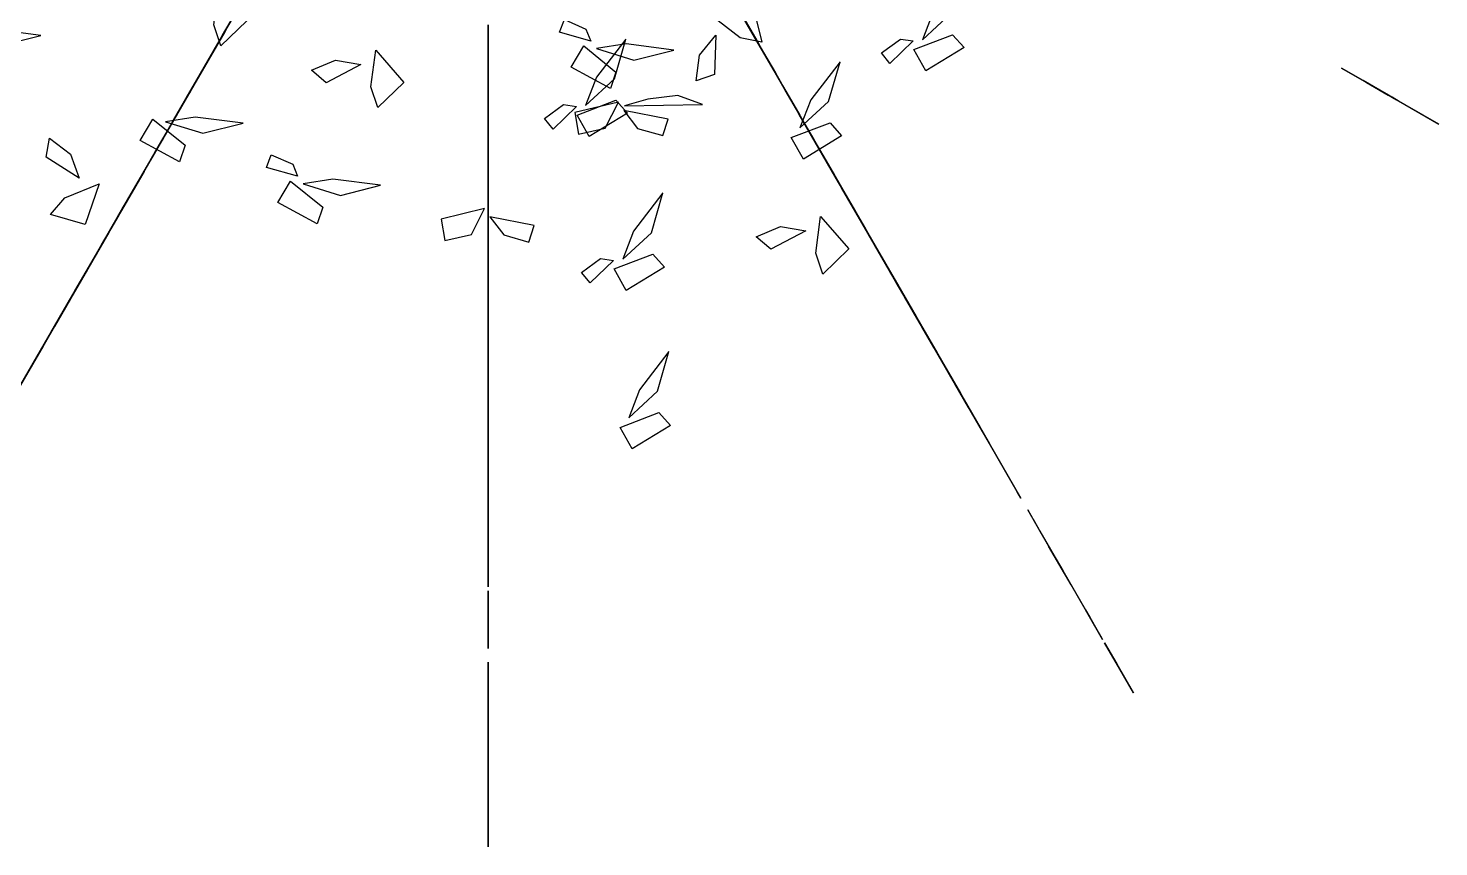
# Model space of a CAD drawing. Extents: x 188.32 to 193.74, y 72.17 to 77.49.
# Drawn here: x 190.171 to 193.312, y 72.174 to 73.997 of the extents above; entities that cross this region are included whole.
import ezdxf

# ---------------------------------------------------------------- set-up
doc = ezdxf.new("R2010")
doc.units = 0
doc.header["$MEASUREMENT"] = 0
doc.layers.add('3D_TREE_04_LEAVES', color=3, linetype='CONTINUOUS')

msp = doc.modelspace()

# ---------------------------------------------------------------- linework, layer by layer
at = {"layer": '3D_TREE_04_LEAVES'}
for points in [[(190.6804, 74.1132, 6.3986), (190.6203, 74.0091, 6.3597), (190.6042, 73.9813, 6.2395), (190.655, 74.0692, 6.2937)], [(191.7934, 73.9692, 6.1003), (191.7856, 73.9827, 6.2332), (191.7744, 74.0021, 6.2488), (191.7087, 74.1158, 6.2729)], [(191.7988, 73.9598, 2.4106), (191.791, 73.9733, 2.5436), (191.7798, 73.9928, 2.5591), (191.7141, 74.1064, 2.5833)], [(192.1624, 73.971, 3.5077), (192.2263, 74.0302, 3.4599), (192.2518, 74.1188, 3.5693), (192.1865, 74.0337, 3.5693)], [(190.5953, 74.0857, 4.8269), (190.6579, 74.0137, 4.6218), (190.6, 73.9575, 4.4168), (190.5845, 74.0042, 4.5603)], [(191.8019, 73.9544, 5.3575), (191.7825, 73.9881, 5.4777), (191.7224, 74.0922, 5.5099), (191.7495, 74.0452, 5.4083)], [(191.7969, 73.9632, 5.3473), (191.7342, 74.0716, 5.2491), (191.7512, 74.0423, 5.3372), (191.763, 74.0218, 5.3423)], [(191.7977, 73.9618, 5.8502), (191.7376, 74.0659, 5.7858), (191.7748, 74.0013, 5.774), (191.7884, 73.9779, 5.7926)], [(191.6915, 74.0258, 4.8269), (191.7852, 74.044, 4.6218), (191.8049, 73.9658, 4.4168), (191.7567, 73.9757, 4.5603)], [(191.1953, 73.852, 5.5204), (191.1953, 73.9723, 5.4815), (191.1953, 74.0044, 5.3613), (191.1953, 73.9028, 5.4155)], [(191.4241, 73.9681, 4.7996), (191.3545, 73.9879, 4.8337), (191.3654, 74.0162, 4.9294), (191.4132, 73.995, 4.8816)], [(191.8874, 73.8063, 5.2999), (191.8189, 73.925, 5.3253), (191.7689, 74.0115, 5.239), (191.8002, 73.9573, 5.1831)], [(190.0263, 73.9841, 4.2596), (190.1094, 73.9583, 4.2117), (190.199, 73.9805, 4.3211), (190.0926, 73.9945, 4.3211)], [(190.6087, 73.9891, 2.6136), (190.5401, 73.8703, 2.639), (190.4902, 73.7839, 2.5527), (190.5215, 73.8381, 2.4968)], [(190.5527, 73.8921, 5.8252), (190.54, 73.8701, 5.6881), (190.5832, 73.9449, 5.5882), (190.6111, 73.9933, 5.6508)], [(190.6104, 73.992, 2.6272), (190.5782, 73.9363, 2.7474), (190.5723, 73.9261, 2.6729), (190.5816, 73.9422, 2.6458)], [(191.4125, 73.825, 5.1481), (191.4765, 73.8841, 5.1003), (191.502, 73.9728, 5.2097), (191.4367, 73.8876, 5.2097)], [(191.7025, 73.9812, 4.7107), (191.6991, 73.8937, 4.5467), (191.6589, 73.8794, 4.6218), (191.666, 73.9371, 4.7175)], [(191.7807, 73.9911, 5.6656), (191.8298, 73.906, 5.5404), (191.7858, 73.9823, 5.5742), (191.7833, 73.9867, 5.5979)], [(191.8044, 73.95, 5.8468), (191.7917, 73.972, 5.7097), (191.8349, 73.8972, 5.6098), (191.8628, 73.8489, 5.6724)], [(192.1419, 73.9687, 3.5556), (192.09, 73.9183, 3.5898), (192.071, 73.942, 3.6855), (192.1132, 73.9727, 3.6376)], [(192.2554, 73.9538, 3.2343), (192.1703, 73.9018, 3.3505), (192.1433, 73.9496, 3.5146), (192.2296, 73.9825, 3.3574)], [(190.5794, 73.9383, 5.0646), (190.5716, 73.9249, 5.1975), (190.5604, 73.9054, 5.2131), (190.4948, 73.7918, 5.2372)], [(190.9452, 73.9482, 4.533), (191.0079, 73.8762, 4.3279), (190.9499, 73.82, 4.1229), (190.9344, 73.8667, 4.2664)], [(191.4679, 73.8624, 4.4783), (191.3803, 73.9101, 4.5945), (191.4082, 73.9574, 4.7585), (191.4799, 73.8991, 4.6013)], [(191.4363, 73.9516, 4.7517), (191.5195, 73.9257, 4.7039), (191.609, 73.948, 4.8132), (191.5026, 73.962, 4.8132)], [(191.8044, 73.95, 5.8586), (191.8307, 73.9046, 5.9128), (191.8027, 73.953, 5.9873), (191.7968, 73.9632, 5.9263)], [(190.529, 73.851, 5.6441), (190.5781, 73.9361, 5.5188), (190.5341, 73.8598, 5.5527), (190.5315, 73.8554, 5.5764)], [(190.5527, 73.8921, 5.837), (190.5789, 73.9375, 5.8912), (190.551, 73.8891, 5.9657), (190.5451, 73.8789, 5.9047)], [(190.9121, 73.9164, 4.4168), (190.8346, 73.8756, 4.2528), (190.8022, 73.9032, 4.3279), (190.8557, 73.926, 4.4236)], [(191.1953, 73.808, 5.6948), (191.1953, 73.9282, 5.6304), (191.1953, 73.8537, 5.6186), (191.1953, 73.8266, 5.6372)], [(191.8894, 73.7747, 3.8222), (191.9534, 73.8338, 3.7743), (191.9789, 73.9224, 3.8837), (191.9136, 73.8373, 3.8837)], [(193.1963, 73.8498, 3.2261), (193.2183, 73.8371, 3.089), (193.1435, 73.8803, 2.9891), (193.0952, 73.9082, 3.0518)], [(190.5459, 73.8804, 5.8286), (190.4858, 73.7762, 5.7643), (190.5231, 73.8408, 5.7524), (190.5366, 73.8642, 5.771)], [(193.1963, 73.8498, 3.238), (193.1509, 73.876, 3.2921), (193.1993, 73.8481, 3.3666), (193.2095, 73.8422, 3.3057)], [(191.4989, 73.8243, 4.3689), (191.6725, 73.8269, 4.451), (191.6174, 73.8469, 4.492), (191.5513, 73.8386, 4.4373)], [(191.8891, 73.8034, 5.3135), (191.8569, 73.8591, 5.4337), (191.851, 73.8693, 5.3592), (191.8603, 73.8532, 5.3321)], [(190.5095, 73.8172, 5.3201), (190.4585, 73.7289, 5.4479), (190.3842, 73.6003, 5.4513), (190.4447, 73.705, 5.3443)], [(190.5232, 73.841, 2.6712), (190.5038, 73.8073, 2.7914), (190.4437, 73.7032, 2.8236), (190.4707, 73.7501, 2.722)], [(190.5239, 73.8422, 5.6542), (190.4638, 73.7381, 5.6153), (190.4477, 73.7103, 5.4951), (190.4985, 73.7982, 5.5493)], [(190.5181, 73.8322, 2.661), (190.4555, 73.7237, 2.5628), (190.4724, 73.7531, 2.6509), (190.4843, 73.7736, 2.6559)], [(191.1953, 73.8419, 5.5103), (191.1953, 73.7437, 5.385), (191.1953, 73.8317, 5.4188), (191.1953, 73.8368, 5.4425)], [(191.1953, 73.7945, 5.6914), (191.1953, 73.8199, 5.5543), (191.1953, 73.7335, 5.4544), (191.1953, 73.6777, 5.517)], [(191.3921, 73.8226, 5.196), (191.3402, 73.7723, 5.2302), (191.3212, 73.7959, 5.3258), (191.3633, 73.8267, 5.278)], [(191.4856, 73.8324, 4.3895), (191.3887, 73.809, 4.2733), (191.3968, 73.7612, 4.1229), (191.4563, 73.7746, 4.1912)], [(191.5056, 73.8077, 4.8747), (191.4205, 73.7557, 4.9909), (191.3935, 73.8036, 5.155), (191.4798, 73.8365, 4.9978)], [(191.4975, 73.8138, 4.3348), (191.5283, 73.7736, 4.2186), (191.584, 73.7578, 4.1912), (191.596, 73.7945, 4.3143)], [(191.9483, 73.7008, 2.8384), (191.8882, 73.8049, 2.7995), (191.8721, 73.8328, 2.6793), (191.9229, 73.7448, 2.7335)], [(191.9537, 73.6915, 5.0285), (191.8936, 73.7956, 4.9896), (191.8775, 73.8235, 4.8694), (191.9283, 73.7355, 4.9235)], [(193.2081, 73.843, 3.2295), (193.3122, 73.7829, 3.1652), (193.2476, 73.8202, 3.1533), (193.2242, 73.8337, 3.172)], [(190.5083, 73.6995, 3.5488), (190.4208, 73.7472, 3.6649), (190.4487, 73.7946, 3.829), (190.5204, 73.7362, 3.6718)], [(190.4939, 73.7903, 5.2269), (190.4533, 73.72, 5.163), (190.4887, 73.7813, 5.144), (190.5017, 73.8037, 5.1785)], [(190.4768, 73.7887, 3.8222), (190.56, 73.7629, 3.7743), (190.6495, 73.7851, 3.8837), (190.5431, 73.7991, 3.8837)], [(191.1953, 73.7945, 5.7032), (191.1953, 73.742, 5.7574), (191.1953, 73.7979, 5.8319), (191.1953, 73.8097, 5.7709)], [(191.9825, 73.7574, 3.5488), (191.8974, 73.7054, 3.6649), (191.8703, 73.7532, 3.829), (191.9567, 73.7862, 3.6718)], [(191.8933, 73.796, 5.2999), (191.9204, 73.7491, 5.2474), (191.9577, 73.6846, 5.3033), (191.9272, 73.7374, 5.3152)], [(190.285, 73.663, 3.6444), (190.2109, 73.7098, 3.4804), (190.2187, 73.7517, 3.5556), (190.2651, 73.7167, 3.6513)], [(190.4715, 73.7514, 4.1368), (190.4637, 73.738, 4.2697), (190.4525, 73.7185, 4.2853), (190.3869, 73.6049, 4.3094)], [(191.9703, 73.6627, 3.0128), (191.9102, 73.7668, 2.9485), (191.9475, 73.7023, 2.9366), (191.961, 73.6788, 2.9552)], [(191.9757, 73.6534, 5.2028), (191.9156, 73.7575, 5.1385), (191.9529, 73.693, 5.1267), (191.9664, 73.6695, 5.1453)], [(191.1953, 73.4948, 4.7846), (191.1953, 73.6319, 4.81), (191.1953, 73.7318, 4.7237), (191.1953, 73.6691, 4.6678)], [(190.7711, 73.6671, 3.5556), (190.7015, 73.6869, 3.5898), (190.7125, 73.7152, 3.6855), (190.7602, 73.694, 3.6376)], [(191.9534, 73.692, 2.8283), (192.0025, 73.607, 2.703), (191.9585, 73.6832, 2.7369), (191.9559, 73.6876, 2.7606)], [(190.3791, 73.5913, 4.9195), (190.3704, 73.5764, 4.778), (190.4007, 73.6287, 4.664), (190.424, 73.6691, 4.8056)], [(190.4076, 73.6407, 5.1854), (190.4291, 73.6781, 5.327), (190.3842, 73.6003, 5.4427), (190.3739, 73.5824, 5.3046)], [(190.8149, 73.5614, 3.2343), (190.7273, 73.609, 3.3505), (190.7552, 73.6564, 3.5146), (190.8269, 73.598, 3.3574)], [(190.7833, 73.6506, 3.5077), (190.8665, 73.6247, 3.4599), (190.956, 73.647, 3.5693), (190.8496, 73.661, 3.5693)], [(191.1953, 73.4455, 2.8046), (191.1953, 73.5826, 2.83), (191.1953, 73.6825, 2.7436), (191.1953, 73.6199, 2.6877)], [(191.9588, 73.6827, 5.0183), (192.0079, 73.5976, 4.8931), (191.9639, 73.6739, 4.9269), (191.9613, 73.6783, 4.9506)], [(191.9771, 73.651, 3.0094), (191.9644, 73.673, 2.8723), (192.0076, 73.5982, 2.7724), (192.0355, 73.5498, 2.835)], [(191.9771, 73.651, 3.0212), (192.0033, 73.6055, 3.0754), (191.9754, 73.6539, 3.1499), (191.9695, 73.6642, 3.089)], [(191.9825, 73.6416, 5.1995), (191.9698, 73.6636, 5.0623), (192.013, 73.5888, 4.9625), (192.0409, 73.5405, 5.0251)], [(190.3291, 73.6503, 3.7606), (190.2981, 73.56, 3.5556), (190.2205, 73.5821, 3.3505), (190.2531, 73.6188, 3.4941)], [(190.4015, 73.6303, 4.3923), (190.3506, 73.542, 4.5201), (190.2763, 73.4134, 4.5235), (190.3368, 73.5181, 4.4165)], [(190.3423, 73.5276, 3.0094), (190.3296, 73.5056, 2.8723), (190.3728, 73.5804, 2.7724), (190.4007, 73.6288, 2.835)], [(190.4058, 73.6377, 5.0421), (190.3868, 73.6048, 4.9195), (190.4127, 73.6497, 4.961), (190.4119, 73.6482, 4.9765)], [(191.495, 73.4822, 4.2596), (191.5589, 73.5413, 4.2117), (191.5844, 73.63, 4.3211), (191.5191, 73.5448, 4.3211)], [(191.9825, 73.6416, 5.2113), (192.0087, 73.5962, 5.2655), (191.9808, 73.6446, 5.34), (191.9749, 73.6548, 5.279)], [(190.3799, 73.5928, 5.4444), (190.3298, 73.5061, 5.3805), (190.3653, 73.5674, 5.3875), (190.3696, 73.5749, 5.4064)], [(190.386, 73.6034, 4.2991), (190.3454, 73.5331, 4.2352), (190.3808, 73.5944, 4.2162), (190.3938, 73.6168, 4.2507)], [(190.386, 73.6033, 5.1526), (190.3592, 73.5569, 5.2735), (190.3592, 73.5569, 5.1923), (190.3661, 73.5689, 5.1803)], [(191.1873, 73.5952, 3.5009), (191.0905, 73.5719, 3.3847), (191.0986, 73.524, 3.2343), (191.1581, 73.5374, 3.3027)], [(190.3756, 73.5854, 4.9299), (190.373, 73.5809, 5.0231), (190.3376, 73.5196, 5.0853), (190.2944, 73.4448, 5.0922)], [(190.3186, 73.4866, 2.8283), (190.3677, 73.5716, 2.703), (190.3237, 73.4954, 2.7369), (190.3211, 73.491, 2.7606)], [(190.3423, 73.5276, 3.0212), (190.3685, 73.5731, 3.0754), (190.3406, 73.5247, 3.1499), (190.3347, 73.5144, 3.089)], [(191.1953, 73.4914, 4.7982), (191.1953, 73.5557, 4.9184), (191.1953, 73.5676, 4.8439), (191.1953, 73.549, 4.8168)], [(191.1993, 73.5767, 3.4462), (191.2301, 73.5365, 3.33), (191.2858, 73.5206, 3.3027), (191.2978, 73.5573, 3.4257)], [(191.9355, 73.5776, 3.7606), (191.9982, 73.5055, 3.5556), (191.9403, 73.4493, 3.3505), (191.9248, 73.496, 3.4941)], [(192.094, 73.4485, 4.338), (192.0339, 73.5526, 4.2991), (192.0178, 73.5805, 4.1789), (192.0686, 73.4925, 4.2331)], [(190.3558, 73.551, 5.2666), (190.3031, 73.4597, 5.2355), (190.2815, 73.4223, 5.1319), (190.3376, 73.5196, 5.1561)], [(191.9024, 73.5458, 3.6444), (191.8249, 73.5049, 3.4804), (191.7925, 73.5326, 3.5556), (191.846, 73.5553, 3.6513)], [(192.1095, 73.4217, 2.9625), (192.09, 73.4554, 3.0827), (192.0299, 73.5595, 3.1148), (192.057, 73.5126, 3.0133)], [(192.1044, 73.4305, 2.9523), (192.0418, 73.539, 2.8541), (192.0587, 73.5096, 2.9421), (192.0705, 73.4891, 2.9472)], [(190.3355, 73.5159, 3.0128), (190.2754, 73.4118, 2.9485), (190.3126, 73.4763, 2.9366), (190.3262, 73.4998, 2.9552)], [(191.1953, 73.4421, 2.8181), (191.1953, 73.5065, 2.9383), (191.1953, 73.5183, 2.8638), (191.1953, 73.4997, 2.8367)], [(192.116, 73.4104, 4.5124), (192.0559, 73.5145, 4.4481), (192.0931, 73.45, 4.4362), (192.1067, 73.4265, 4.4548)], [(190.3135, 73.4778, 2.8384), (190.2534, 73.3737, 2.7995), (190.2373, 73.3458, 2.6793), (190.2881, 73.4338, 2.7335)], [(190.2712, 73.4044, 3.9917), (190.2625, 73.3895, 3.8502), (190.2927, 73.4418, 3.7362), (190.3161, 73.4822, 3.8778)], [(190.2997, 73.4538, 4.2576), (190.3212, 73.4912, 4.3992), (190.2763, 73.4134, 4.5149), (190.266, 73.3955, 4.3768)], [(191.1953, 73.4829, 4.7846), (191.1953, 73.4288, 4.7321), (191.1953, 73.3543, 4.788), (191.1953, 73.4152, 4.7999)], [(191.4745, 73.4798, 4.3074), (191.4226, 73.4295, 4.3416), (191.4036, 73.4531, 4.4373), (191.4458, 73.4839, 4.3895)], [(191.588, 73.4649, 3.9862), (191.5029, 73.4129, 4.1024), (191.4759, 73.4608, 4.2664), (191.5622, 73.4937, 4.1092)], [(192.195, 73.2736, 2.9049), (192.1264, 73.3924, 2.9303), (192.0765, 73.4789, 2.8439), (192.1078, 73.4246, 2.7881)], [(190.2979, 73.4508, 4.1143), (190.2789, 73.4179, 3.9917), (190.3048, 73.4628, 4.0332), (190.304, 73.4613, 4.0487)], [(192.1578, 73.3379, 3.9936), (192.1052, 73.4292, 3.9625), (192.0836, 73.4666, 3.8589), (192.1397, 73.3693, 3.8831)], [(192.1777, 73.3035, 3.6569), (192.1751, 73.308, 3.7501), (192.1397, 73.3693, 3.8123), (192.0965, 73.4441, 3.8192)], [(192.0991, 73.4397, 4.3279), (192.1482, 73.3547, 4.2026), (192.1041, 73.4309, 4.2365), (192.1016, 73.4353, 4.2602)], [(190.272, 73.4059, 4.5166), (190.2219, 73.3192, 4.4527), (190.2573, 73.3805, 4.4596), (190.2617, 73.388, 4.4786)], [(190.2781, 73.4164, 4.2248), (190.2513, 73.37, 4.3457), (190.2513, 73.37, 4.2645), (190.2582, 73.382, 4.2525)], [(191.1953, 73.4337, 2.8046), (191.1953, 73.3795, 2.7521), (191.1953, 73.305, 2.8079), (191.1953, 73.366, 2.8198)], [(192.1228, 73.3987, 4.509), (192.1101, 73.4207, 4.3719), (192.1532, 73.3459, 4.272), (192.1812, 73.2975, 4.3346)], [(192.1228, 73.3987, 4.5208), (192.149, 73.3532, 4.575), (192.1211, 73.4016, 4.6495), (192.1151, 73.4119, 4.5886)], [(190.2677, 73.3985, 4.0021), (190.2651, 73.394, 4.0953), (190.2297, 73.3327, 4.1575), (190.1865, 73.2579, 4.1644)], [(192.182, 73.2961, 4.1714), (192.1319, 73.3828, 4.1075), (192.1673, 73.3215, 4.1144), (192.1716, 73.314, 4.1334)], [(190.2478, 73.3641, 4.3388), (190.1952, 73.2728, 4.3077), (190.1736, 73.2354, 4.2041), (190.2297, 73.3327, 4.2283)], [(190.2233, 73.3215, 3.2629), (190.2155, 73.3081, 3.3959), (190.2043, 73.2886, 3.4114), (190.1387, 73.175, 3.4356)], [(191.1953, 73.1624, 4.7028), (191.1953, 73.2677, 4.6718), (191.1953, 73.3109, 4.5682), (191.1953, 73.1986, 4.5923)], [(192.1967, 73.2707, 2.9184), (192.1645, 73.3264, 3.0387), (192.1586, 73.3367, 2.9642), (192.1679, 73.3205, 2.9371)], [(192.188, 73.2856, 3.8796), (192.1613, 73.332, 4.0005), (192.1613, 73.332, 3.9193), (192.1682, 73.32, 3.9072)], [(192.1811, 73.2976, 3.6465), (192.1725, 73.3125, 3.5049), (192.2027, 73.2602, 3.391), (192.226, 73.2198, 3.5325)], [(191.1953, 73.181, 2.934), (191.1953, 73.3012, 2.8697), (191.1953, 73.2267, 2.8578), (191.1953, 73.1996, 2.8764)], [(191.1953, 73.1226, 4.3661), (191.1953, 73.1278, 4.4594), (191.1953, 73.1986, 4.5215), (191.1953, 73.285, 4.5284)], [(192.2096, 73.2482, 3.9124), (192.2312, 73.2108, 4.054), (192.1863, 73.2886, 4.1697), (192.176, 73.3065, 4.0315)], [(192.3115, 73.0717, 4.0471), (192.2606, 73.16, 4.1748), (192.1863, 73.2886, 4.1783), (192.2468, 73.1839, 4.0713)], [(192.2079, 73.2512, 3.7691), (192.1889, 73.2841, 3.6465), (192.2148, 73.2392, 3.6879), (192.214, 73.2407, 3.7035)], [(191.5084, 73.1292, 3.5282), (191.5724, 73.1883, 3.4804), (191.5979, 73.277, 3.5898), (191.5326, 73.1918, 3.5898)], [(192.2009, 73.2634, 2.9049), (192.228, 73.2164, 2.8524), (192.2652, 73.1519, 2.9083), (192.2347, 73.2047, 2.9201)], [(191.1953, 73.1675, 2.9306), (191.1953, 73.1929, 2.7935), (191.1953, 73.1065, 2.6936), (191.1953, 73.0506, 2.7562)], [(191.1953, 73.1675, 2.9424), (191.1953, 73.115, 2.9966), (191.1953, 73.1709, 3.0711), (191.1953, 73.1827, 3.0102)], [(191.1953, 73.1019, 4.5889), (191.1953, 73.1555, 4.7097), (191.1953, 73.1555, 4.6286), (191.1953, 73.1416, 4.6165)], [(192.296, 73.0986, 3.9538), (192.2554, 73.1689, 3.89), (192.2908, 73.1076, 3.871), (192.3038, 73.0852, 3.9055)], [(191.1953, 73.1157, 4.3558), (191.1953, 73.133, 4.2142), (191.1953, 73.0726, 4.1002), (191.1953, 73.0259, 4.2418)], [(191.6014, 73.1119, 3.2549), (191.5164, 73.0599, 3.371), (191.4893, 73.1078, 3.5351), (191.5757, 73.1407, 3.3779)], [(191.1953, 73.0622, 4.4784), (191.1953, 73.1002, 4.3558), (191.1953, 73.0484, 4.3972), (191.1953, 73.0501, 4.4128)], [(192.3815, 72.9506, 3.7915), (192.3737, 72.964, 3.9245), (192.3625, 72.9835, 3.94), (192.2968, 73.0971, 3.9642)], [(191.1953, 72.8963, 3.9344), (191.1953, 73.0017, 3.9034), (191.1953, 73.0449, 3.7998), (191.1953, 72.9326, 3.8239)], [(191.1953, 72.8566, 3.5978), (191.1953, 72.8618, 3.691), (191.1953, 72.9326, 3.7532), (191.1953, 73.0189, 3.7601)], [(191.1953, 72.7558, 2.972), (191.1953, 72.8929, 2.9974), (191.1953, 72.9928, 2.9111), (191.1953, 72.9302, 2.8552)], [(192.4764, 72.7862, 3.1351), (192.4569, 72.8199, 3.2553), (192.3968, 72.924, 3.2875), (192.4239, 72.8771, 3.1859)], [(192.4713, 72.795, 3.1249), (192.4087, 72.9035, 3.0267), (192.4256, 72.8742, 3.1148), (192.4374, 72.8536, 3.1198)], [(191.1953, 72.8359, 3.8205), (191.1953, 72.8894, 3.9414), (191.1953, 72.8894, 3.8602), (191.1953, 72.8756, 3.8481)], [(191.1953, 72.8497, 3.5874), (191.1953, 72.867, 3.4458), (191.1953, 72.8065, 3.3319), (191.1953, 72.7599, 3.4734)], [(192.5618, 72.6381, 3.0775), (192.4933, 72.7569, 3.1029), (192.4434, 72.8434, 3.0166), (192.4747, 72.7891, 2.9607)], [(191.1953, 72.7962, 3.71), (191.1953, 72.8342, 3.5874), (191.1953, 72.7823, 3.6288), (191.1953, 72.7841, 3.6444)], [(191.1953, 72.7524, 2.9856), (191.1953, 72.8167, 3.1058), (191.1953, 72.8286, 3.0313), (191.1953, 72.81, 3.0042)], [(191.1953, 72.7439, 2.972), (191.1953, 72.6898, 2.9195), (191.1953, 72.6153, 2.9754), (191.1953, 72.6762, 2.9873)], [(192.5635, 72.6352, 3.0911), (192.5314, 72.6909, 3.2113), (192.5255, 72.7012, 3.1368), (192.5348, 72.6851, 3.1097)], [(192.5678, 72.6279, 3.0775), (192.5949, 72.581, 3.025), (192.6321, 72.5165, 3.0809), (192.6016, 72.5692, 3.0927)], [(191.1953, 72.5174, 3.1966), (191.1953, 72.4743, 3.3382), (191.1953, 72.5641, 3.4539), (191.1953, 72.5848, 3.3157)], [(191.1953, 72.3136, 3.3313), (191.1953, 72.4155, 3.459), (191.1953, 72.5641, 3.4625), (191.1953, 72.4432, 3.3554)], [(191.1953, 72.3447, 3.238), (191.1953, 72.4259, 3.1742), (191.1953, 72.3551, 3.1552), (191.1953, 72.3292, 3.1897)], [(191.1953, 72.1738, 3.0757), (191.1953, 72.1893, 3.2087), (191.1953, 72.2118, 3.2242), (191.1953, 72.343, 3.2484)]]:
    msp.add_3dface(points, dxfattribs=at)

doc.saveas('drawing.dxf')
